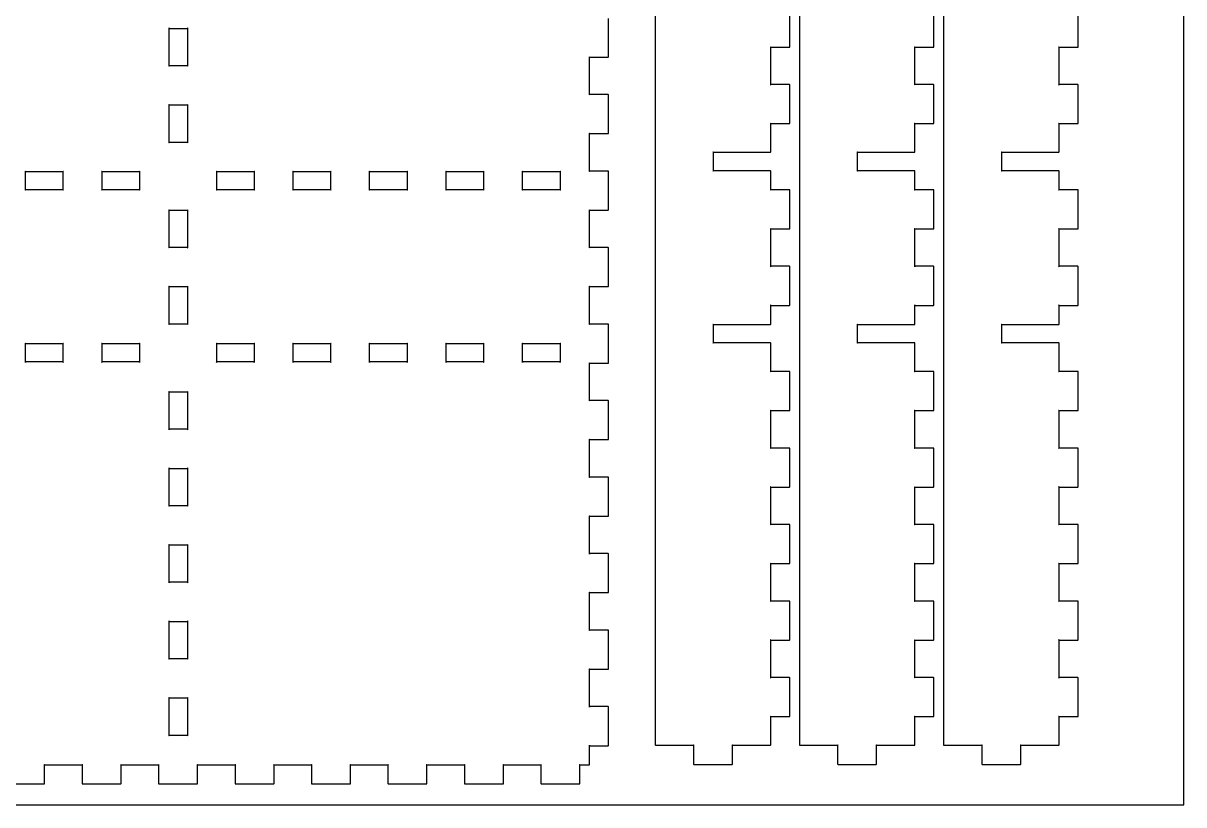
# Model space of a CAD drawing. Extents: x -52 to 1200, y -400 to 594.
# Drawn here: x 244.6 to 548.1, y 194.4 to 398.7 of the extents above; entities that cross this region are included whole.
import ezdxf

# ---------------------------------------------------------------- set-up
doc = ezdxf.new("R2010")
doc.units = 0
doc.layers.add('decoupe1', color=7, linetype='CONTINUOUS', lineweight=25, true_color=0x000000)
doc.layers.add('repere_echelle', color=3, linetype='CONTINUOUS', lineweight=25, true_color=0x00ff00)

msp = doc.modelspace()

# ---------------------------------------------------------------- linework, layer by layer
at = {"layer": 'decoupe1', "color": 7, "true_color": 0xffffff}
for points in [[(409.9, 470.1), (409.9, 470.1), (409.9, 210.1)], [(447.6, 470.1), (447.6, 470.1), (447.6, 210.1)], [(485.3, 470.1), (485.3, 470.1), (485.3, 210.1)], [(445.1, 392.6), (445.1, 402.6)], [(482.8, 392.6), (482.8, 402.6)], [(520.5, 392.6), (520.5, 402.6)], [(397.7, 390), (397.7, 400)], [(440, 392.5), (445, 392.5)], [(440.1, 382.6), (440.1, 392.6)], [(477.7, 392.5), (482.7, 392.5)], [(477.8, 382.6), (477.8, 392.6)], [(515.4, 392.5), (520.4, 392.5)], [(515.5, 382.6), (515.5, 392.6)], [(392.6, 389.9), (397.6, 389.9)], [(392.7, 380), (392.7, 390)], [(445, 382.7), (440, 382.7)], [(445.1, 372.6), (445.1, 382.6)], [(482.7, 382.7), (477.7, 382.7)], [(482.8, 372.6), (482.8, 382.6)], [(520.4, 382.7), (515.4, 382.7)], [(520.5, 372.6), (520.5, 382.6)], [(397.6, 380.1), (392.6, 380.1)], [(397.7, 370), (397.7, 380)], [(440, 372.5), (445, 372.5)], [(440.1, 365.1), (440.1, 372.6)], [(477.7, 372.5), (482.7, 372.5)], [(477.8, 365.1), (477.8, 372.6)], [(515.4, 372.5), (520.4, 372.5)], [(515.5, 365.1), (515.5, 372.6)], [(392.6, 369.9), (397.6, 369.9)], [(392.7, 360), (392.7, 370)], [(425, 365), (440, 365)], [(425.1, 360.1), (425.1, 365.1)], [(462.7, 365), (477.7, 365)], [(462.8, 360.1), (462.8, 365.1)], [(500.4, 365), (515.4, 365)], [(500.5, 360.1), (500.5, 365.1)], [(397.6, 360.1), (392.6, 360.1)], [(397.7, 350), (397.7, 360)], [(440, 360.2), (425, 360.2)], [(440.1, 355.1), (440.1, 360.1)], [(477.7, 360.2), (462.7, 360.2)], [(477.8, 355.1), (477.8, 360.1)], [(515.4, 360.2), (500.4, 360.2)], [(515.5, 355.1), (515.5, 360.1)], [(445, 355.2), (440, 355.2)], [(482.7, 355.2), (477.7, 355.2)], [(520.4, 355.2), (515.4, 355.2)], [(445.1, 345.1), (445.1, 355.1)], [(482.8, 345.1), (482.8, 355.1)], [(520.5, 345.1), (520.5, 355.1)], [(392.6, 349.9), (397.6, 349.9)], [(392.7, 340), (392.7, 350)], [(440, 345), (445, 345)], [(440.1, 335.1), (440.1, 345.1)], [(477.7, 345), (482.7, 345)], [(477.8, 335.1), (477.8, 345.1)], [(515.4, 345), (520.4, 345)], [(515.5, 335.1), (515.5, 345.1)], [(397.6, 340.1), (392.6, 340.1)], [(397.7, 330), (397.7, 340)], [(445, 335.2), (440, 335.2)], [(445.1, 325.1), (445.1, 335.1)], [(482.7, 335.2), (477.7, 335.2)], [(482.8, 325.1), (482.8, 335.1)], [(520.4, 335.2), (515.4, 335.2)], [(520.5, 325.1), (520.5, 335.1)], [(392.6, 329.9), (397.6, 329.9)], [(392.7, 320), (392.7, 330)], [(440, 325), (445, 325)], [(440.1, 320.1), (440.1, 325.1)], [(477.7, 325), (482.7, 325)], [(477.8, 320.1), (477.8, 325.1)], [(515.4, 325), (520.4, 325)], [(515.5, 320.1), (515.5, 325.1)], [(397.6, 320.1), (392.6, 320.1)], [(397.7, 310), (397.7, 320)], [(425, 320), (440, 320)], [(425.1, 315.1), (425.1, 320.1)], [(462.7, 320), (477.7, 320)], [(462.8, 315.1), (462.8, 320.1)], [(500.4, 320), (515.4, 320)], [(500.5, 315.1), (500.5, 320.1)], [(440, 315.2), (425, 315.2)], [(440.1, 307.6), (440.1, 315.1)], [(477.7, 315.2), (462.7, 315.2)], [(477.8, 307.6), (477.8, 315.1)], [(515.4, 315.2), (500.4, 315.2)], [(515.5, 307.6), (515.5, 315.1)], [(392.6, 309.9), (397.6, 309.9)], [(392.7, 300), (392.7, 310)], [(445, 307.7), (440, 307.7)], [(445.1, 297.6), (445.1, 307.6)], [(482.7, 307.7), (477.7, 307.7)], [(482.8, 297.6), (482.8, 307.6)], [(520.4, 307.7), (515.4, 307.7)], [(520.5, 297.6), (520.5, 307.6)], [(397.6, 300.1), (392.6, 300.1)], [(397.7, 290), (397.7, 300)], [(440, 297.5), (445, 297.5)], [(440.1, 287.6), (440.1, 297.6)], [(477.7, 297.5), (482.7, 297.5)], [(477.8, 287.6), (477.8, 297.6)], [(515.4, 297.5), (520.4, 297.5)], [(515.5, 287.6), (515.5, 297.6)], [(392.6, 289.9), (397.6, 289.9)], [(392.7, 280), (392.7, 290)], [(445, 287.7), (440, 287.7)], [(445.1, 277.6), (445.1, 287.6)], [(482.7, 287.7), (477.7, 287.7)], [(482.8, 277.6), (482.8, 287.6)], [(520.4, 287.7), (515.4, 287.7)], [(520.5, 277.6), (520.5, 287.6)], [(397.6, 280.1), (392.6, 280.1)], [(397.7, 270), (397.7, 280)], [(440, 277.5), (445, 277.5)], [(440.1, 267.6), (440.1, 277.6)], [(477.7, 277.5), (482.7, 277.5)], [(477.8, 267.6), (477.8, 277.6)], [(515.4, 277.5), (520.4, 277.5)], [(515.5, 267.6), (515.5, 277.6)], [(392.6, 269.9), (397.6, 269.9)], [(392.7, 260), (392.7, 270)], [(445, 267.7), (440, 267.7)], [(445.1, 257.6), (445.1, 267.6)], [(482.7, 267.7), (477.7, 267.7)], [(482.8, 257.6), (482.8, 267.6)], [(520.4, 267.7), (515.4, 267.7)], [(520.5, 257.6), (520.5, 267.6)], [(397.6, 260.1), (392.6, 260.1)], [(397.7, 250), (397.7, 260)], [(440, 257.5), (445, 257.5)], [(440.1, 247.6), (440.1, 257.6)], [(477.7, 257.5), (482.7, 257.5)], [(477.8, 247.6), (477.8, 257.6)], [(515.4, 257.5), (520.4, 257.5)], [(515.5, 247.6), (515.5, 257.6)], [(392.6, 249.9), (397.6, 249.9)], [(392.7, 240), (392.7, 250)], [(445, 247.7), (440, 247.7)], [(445.1, 237.6), (445.1, 247.6)], [(482.7, 247.7), (477.7, 247.7)], [(482.8, 237.6), (482.8, 247.6)], [(520.4, 247.7), (515.4, 247.7)], [(520.5, 237.6), (520.5, 247.6)], [(397.6, 240.1), (392.6, 240.1)], [(397.7, 230), (397.7, 240)], [(440, 237.5), (445, 237.5)], [(440.1, 227.6), (440.1, 237.6)], [(477.7, 237.5), (482.7, 237.5)], [(477.8, 227.6), (477.8, 237.6)], [(515.4, 237.5), (520.4, 237.5)], [(515.5, 227.6), (515.5, 237.6)], [(392.6, 229.9), (397.6, 229.9)], [(392.7, 220), (392.7, 230)], [(445, 227.7), (440, 227.7)], [(482.7, 227.7), (477.7, 227.7)], [(520.4, 227.7), (515.4, 227.7)], [(445.1, 217.6), (445.1, 227.6)], [(482.8, 217.6), (482.8, 227.6)], [(520.5, 217.6), (520.5, 227.6)], [(397.6, 220.1), (392.6, 220.1)], [(397.7, 210), (397.7, 220)], [(440, 217.5), (445, 217.5)], [(440.1, 210.1), (440.1, 217.6)], [(477.7, 217.5), (482.7, 217.5)], [(477.8, 210.1), (477.8, 217.6)], [(515.4, 217.5), (520.4, 217.5)], [(515.5, 210.1), (515.5, 217.6)], [(392.6, 209.9), (397.6, 209.9)], [(392.7, 205), (392.7, 210)], [(410, 210), (410, 210), (420, 210)], [(419.9, 210.1), (419.9, 205.1)], [(430, 210), (440, 210)], [(430.1, 205.1), (430.1, 210.1)], [(447.7, 210), (447.7, 210), (457.7, 210)], [(457.6, 210.1), (457.6, 205.1)], [(467.7, 210), (477.7, 210)], [(467.8, 205.1), (467.8, 210.1)], [(485.4, 210), (485.4, 210), (495.4, 210)], [(495.3, 210.1), (495.3, 205.1)], [(505.4, 210), (515.4, 210)], [(505.5, 205.1), (505.5, 210.1)], [(250.1, 204.9), (260.1, 204.9)], [(250.2, 200), (250.2, 205)], [(260, 205), (260, 200)], [(270.1, 204.9), (280.1, 204.9)], [(270.2, 200), (270.2, 205)], [(280, 205), (280, 200)], [(290.1, 204.9), (300.1, 204.9)], [(290.2, 200), (290.2, 205)], [(300, 205), (300, 200)], [(310.1, 204.9), (320.1, 204.9)], [(310.2, 200), (310.2, 205)], [(320, 205), (320, 200)], [(330.1, 204.9), (340.1, 204.9)], [(330.2, 200), (330.2, 205)], [(340, 205), (340, 200)], [(350.1, 204.9), (360.1, 204.9)], [(350.2, 200), (350.2, 205)], [(360, 205), (360, 200)], [(370.1, 204.9), (380.1, 204.9)], [(370.2, 200), (370.2, 205)], [(380, 205), (380, 200)], [(390.1, 204.9), (392.6, 204.9)], [(390.2, 200), (390.2, 205)], [(420, 205), (430, 205)], [(457.7, 205), (467.7, 205)], [(495.4, 205), (505.4, 205)], [(240.1, 199.9), (250.1, 199.9)], [(260.1, 199.9), (270.1, 199.9)], [(280.1, 199.9), (290.1, 199.9)], [(300.1, 199.9), (310.1, 199.9)], [(320.1, 199.9), (330.1, 199.9)], [(340.1, 199.9), (350.1, 199.9)], [(360.1, 199.9), (370.1, 199.9)], [(380.1, 199.9), (390.1, 199.9)]]:
    msp.add_lwpolyline(points, dxfattribs=at)
at = {"layer": 'decoupe1', "color": 5, "true_color": 0x0000ff}
for points in [[(282.7, 397.39), (287.7, 397.39)], [(282.8, 387.5), (282.8, 397.5)], [(287.6, 397.5), (287.6, 387.5)], [(287.7, 387.6), (282.7, 387.6)], [(282.7, 377.39), (287.7, 377.39)], [(282.8, 367.5), (282.8, 377.5)], [(287.6, 377.5), (287.6, 367.5)], [(287.7, 367.6), (282.7, 367.6)], [(245.11, 360), (255.11, 360)], [(245.21, 355.1), (245.21, 360.1)], [(255, 360.1), (255, 355.1)], [(265.11, 360), (275.11, 360)], [(265.21, 355.1), (265.21, 360.1)], [(275, 360.1), (275, 355.1)], [(295.11, 360), (305.11, 360)], [(295.21, 355.1), (295.21, 360.1)], [(305, 360.1), (305, 355.1)], [(315.11, 360), (325.11, 360)], [(315.21, 355.1), (315.21, 360.1)], [(325, 360.1), (325, 355.1)], [(335.11, 360), (345.11, 360)], [(335.21, 355.1), (335.21, 360.1)], [(345, 360.1), (345, 355.1)], [(355.11, 360), (365.11, 360)], [(355.21, 355.1), (355.21, 360.1)], [(365, 360.1), (365, 355.1)], [(375.11, 360), (385.11, 360)], [(375.21, 355.1), (375.21, 360.1)], [(385, 360.1), (385, 355.1)], [(255.11, 355.2), (245.11, 355.2)], [(275.11, 355.2), (265.11, 355.2)], [(305.11, 355.2), (295.11, 355.2)], [(325.11, 355.2), (315.11, 355.2)], [(345.11, 355.2), (335.11, 355.2)], [(365.11, 355.2), (355.11, 355.2)], [(385.11, 355.2), (375.11, 355.2)], [(282.7, 349.89), (287.7, 349.89)], [(282.8, 340), (282.8, 350)], [(287.6, 350), (287.6, 340)], [(287.7, 340.1), (282.7, 340.1)], [(282.7, 329.89), (287.7, 329.89)], [(282.8, 320), (282.8, 330)], [(287.6, 330), (287.6, 320)], [(287.7, 320.1), (282.7, 320.1)], [(245.11, 315), (255.11, 315)], [(245.21, 310.1), (245.21, 315.1)], [(255, 315.1), (255, 310.1)], [(265.11, 315), (275.11, 315)], [(265.21, 310.1), (265.21, 315.1)], [(275, 315.1), (275, 310.1)], [(295.11, 315), (305.11, 315)], [(295.21, 310.1), (295.21, 315.1)], [(305, 315.1), (305, 310.1)], [(315.11, 315), (325.11, 315)], [(315.21, 310.1), (315.21, 315.1)], [(325, 315.1), (325, 310.1)], [(335.11, 315), (345.11, 315)], [(335.21, 310.1), (335.21, 315.1)], [(345, 315.1), (345, 310.1)], [(355.11, 315), (365.11, 315)], [(355.21, 310.1), (355.21, 315.1)], [(365, 315.1), (365, 310.1)], [(375.11, 315), (385.11, 315)], [(375.21, 310.1), (375.21, 315.1)], [(385, 315.1), (385, 310.1)], [(255.11, 310.2), (245.11, 310.2)], [(275.11, 310.2), (265.11, 310.2)], [(305.11, 310.2), (295.11, 310.2)], [(325.11, 310.2), (315.11, 310.2)], [(345.11, 310.2), (335.11, 310.2)], [(365.11, 310.2), (355.11, 310.2)], [(385.11, 310.2), (375.11, 310.2)], [(282.7, 302.39), (287.7, 302.39)], [(282.8, 292.5), (282.8, 302.5)], [(287.6, 302.5), (287.6, 292.5)], [(287.7, 292.6), (282.7, 292.6)], [(282.7, 282.39), (287.7, 282.39)], [(282.8, 272.5), (282.8, 282.5)], [(287.6, 282.5), (287.6, 272.5)], [(287.7, 272.6), (282.7, 272.6)], [(282.7, 262.39), (287.7, 262.39)], [(282.8, 252.5), (282.8, 262.5)], [(287.6, 262.5), (287.6, 252.5)], [(287.7, 252.6), (282.7, 252.6)], [(282.7, 242.39), (287.7, 242.39)], [(282.8, 232.5), (282.8, 242.5)], [(287.6, 242.5), (287.6, 232.5)], [(287.7, 232.6), (282.7, 232.6)], [(282.7, 222.39), (287.7, 222.39)], [(282.8, 212.5), (282.8, 222.5)], [(287.6, 222.5), (287.6, 212.5)], [(287.7, 212.6), (282.7, 212.6)]]:
    msp.add_lwpolyline(points, dxfattribs=at)
for points in [[(282.8, 397.5), (282.8, 397.44), (282.76, 397.39), (282.7, 397.39)], [(287.7, 397.39), (287.64, 397.39), (287.6, 397.44), (287.6, 397.5)], [(282.7, 387.6), (282.75, 387.6), (282.8, 387.55), (282.8, 387.5)], [(287.6, 387.5), (287.6, 387.55), (287.64, 387.6), (287.7, 387.6)], [(282.8, 377.5), (282.8, 377.44), (282.76, 377.39), (282.7, 377.39)], [(287.7, 377.39), (287.64, 377.39), (287.6, 377.44), (287.6, 377.5)], [(282.7, 367.6), (282.75, 367.6), (282.8, 367.55), (282.8, 367.5)], [(287.6, 367.5), (287.6, 367.55), (287.64, 367.6), (287.7, 367.6)], [(245.21, 360.1), (245.21, 360.05), (245.16, 360), (245.11, 360)], [(255.1, 360), (255.05, 360), (255, 360.04), (255, 360.1)], [(265.21, 360.1), (265.21, 360.05), (265.16, 360), (265.11, 360)], [(275.1, 360), (275.05, 360), (275, 360.04), (275, 360.1)], [(295.21, 360.1), (295.21, 360.05), (295.16, 360), (295.11, 360)], [(305.1, 360), (305.05, 360), (305, 360.04), (305, 360.1)], [(315.21, 360.1), (315.21, 360.05), (315.16, 360), (315.11, 360)], [(325.1, 360), (325.05, 360), (325, 360.04), (325, 360.1)], [(335.21, 360.1), (335.21, 360.05), (335.16, 360), (335.11, 360)], [(345.1, 360), (345.05, 360), (345, 360.04), (345, 360.1)], [(355.21, 360.1), (355.21, 360.05), (355.16, 360), (355.11, 360)], [(365.1, 360), (365.05, 360), (365, 360.04), (365, 360.1)], [(375.21, 360.1), (375.21, 360.05), (375.16, 360), (375.11, 360)], [(385.1, 360), (385.05, 360), (385, 360.04), (385, 360.1)], [(245.11, 355.2), (245.16, 355.2), (245.21, 355.16), (245.21, 355.1)], [(255, 355.1), (255, 355.16), (255.05, 355.2), (255.11, 355.2)], [(265.11, 355.2), (265.16, 355.2), (265.21, 355.16), (265.21, 355.1)], [(275, 355.1), (275, 355.16), (275.05, 355.2), (275.11, 355.2)], [(295.11, 355.2), (295.16, 355.2), (295.21, 355.16), (295.21, 355.1)], [(305, 355.1), (305, 355.16), (305.05, 355.2), (305.11, 355.2)], [(315.11, 355.2), (315.16, 355.2), (315.21, 355.16), (315.21, 355.1)], [(325, 355.1), (325, 355.16), (325.05, 355.2), (325.11, 355.2)], [(335.11, 355.2), (335.16, 355.2), (335.21, 355.16), (335.21, 355.1)], [(345, 355.1), (345, 355.16), (345.05, 355.2), (345.11, 355.2)], [(355.11, 355.2), (355.16, 355.2), (355.21, 355.16), (355.21, 355.1)], [(365, 355.1), (365, 355.16), (365.05, 355.2), (365.11, 355.2)], [(375.11, 355.2), (375.16, 355.2), (375.21, 355.16), (375.21, 355.1)], [(385, 355.1), (385, 355.16), (385.05, 355.2), (385.11, 355.2)], [(282.8, 350), (282.8, 349.94), (282.76, 349.89), (282.7, 349.89)], [(287.7, 349.89), (287.64, 349.89), (287.6, 349.94), (287.6, 350)], [(282.7, 340.1), (282.75, 340.1), (282.8, 340.05), (282.8, 340)], [(287.6, 340), (287.6, 340.05), (287.64, 340.1), (287.7, 340.1)], [(282.8, 330), (282.8, 329.94), (282.76, 329.89), (282.7, 329.89)], [(287.7, 329.89), (287.64, 329.89), (287.6, 329.94), (287.6, 330)], [(282.7, 320.1), (282.75, 320.1), (282.8, 320.05), (282.8, 320)], [(287.6, 320), (287.6, 320.05), (287.64, 320.1), (287.7, 320.1)], [(245.21, 315.1), (245.21, 315.05), (245.16, 315), (245.11, 315)], [(255.1, 315), (255.05, 315), (255, 315.04), (255, 315.1)], [(265.21, 315.1), (265.21, 315.05), (265.16, 315), (265.11, 315)], [(275.1, 315), (275.05, 315), (275, 315.04), (275, 315.1)], [(295.21, 315.1), (295.21, 315.05), (295.16, 315), (295.11, 315)], [(305.1, 315), (305.05, 315), (305, 315.04), (305, 315.1)], [(315.21, 315.1), (315.21, 315.05), (315.16, 315), (315.11, 315)], [(325.1, 315), (325.05, 315), (325, 315.04), (325, 315.1)], [(335.21, 315.1), (335.21, 315.05), (335.16, 315), (335.11, 315)], [(345.1, 315), (345.05, 315), (345, 315.04), (345, 315.1)], [(355.21, 315.1), (355.21, 315.05), (355.16, 315), (355.11, 315)], [(365.1, 315), (365.05, 315), (365, 315.04), (365, 315.1)], [(375.21, 315.1), (375.21, 315.05), (375.16, 315), (375.11, 315)], [(385.1, 315), (385.05, 315), (385, 315.04), (385, 315.1)], [(245.11, 310.2), (245.16, 310.2), (245.21, 310.16), (245.21, 310.1)], [(255, 310.1), (255, 310.16), (255.05, 310.2), (255.11, 310.2)], [(265.11, 310.2), (265.16, 310.2), (265.21, 310.16), (265.21, 310.1)], [(275, 310.1), (275, 310.16), (275.05, 310.2), (275.11, 310.2)], [(295.11, 310.2), (295.16, 310.2), (295.21, 310.16), (295.21, 310.1)], [(305, 310.1), (305, 310.16), (305.05, 310.2), (305.11, 310.2)], [(315.11, 310.2), (315.16, 310.2), (315.21, 310.16), (315.21, 310.1)], [(325, 310.1), (325, 310.16), (325.05, 310.2), (325.11, 310.2)], [(335.11, 310.2), (335.16, 310.2), (335.21, 310.16), (335.21, 310.1)], [(345, 310.1), (345, 310.16), (345.05, 310.2), (345.11, 310.2)], [(355.11, 310.2), (355.16, 310.2), (355.21, 310.16), (355.21, 310.1)], [(365, 310.1), (365, 310.16), (365.05, 310.2), (365.11, 310.2)], [(375.11, 310.2), (375.16, 310.2), (375.21, 310.16), (375.21, 310.1)], [(385, 310.1), (385, 310.16), (385.05, 310.2), (385.11, 310.2)], [(282.8, 302.5), (282.8, 302.44), (282.76, 302.39), (282.7, 302.39)], [(287.7, 302.39), (287.64, 302.39), (287.6, 302.44), (287.6, 302.5)], [(282.7, 292.6), (282.75, 292.6), (282.8, 292.55), (282.8, 292.5)], [(287.6, 292.5), (287.6, 292.55), (287.64, 292.6), (287.7, 292.6)], [(282.8, 282.5), (282.8, 282.44), (282.76, 282.39), (282.7, 282.39)], [(287.7, 282.39), (287.64, 282.39), (287.6, 282.44), (287.6, 282.5)], [(282.7, 272.6), (282.75, 272.6), (282.8, 272.55), (282.8, 272.5)], [(287.6, 272.5), (287.6, 272.55), (287.64, 272.6), (287.7, 272.6)], [(282.8, 262.5), (282.8, 262.44), (282.76, 262.39), (282.7, 262.39)], [(287.7, 262.39), (287.64, 262.39), (287.6, 262.44), (287.6, 262.5)], [(282.7, 252.6), (282.75, 252.6), (282.8, 252.55), (282.8, 252.5)], [(287.6, 252.5), (287.6, 252.55), (287.64, 252.6), (287.7, 252.6)], [(282.8, 242.5), (282.8, 242.44), (282.76, 242.39), (282.7, 242.39)], [(287.7, 242.39), (287.64, 242.39), (287.6, 242.44), (287.6, 242.5)], [(282.7, 232.6), (282.75, 232.6), (282.8, 232.55), (282.8, 232.5)], [(287.6, 232.5), (287.6, 232.55), (287.64, 232.6), (287.7, 232.6)], [(282.8, 222.5), (282.8, 222.44), (282.76, 222.39), (282.7, 222.39)], [(287.7, 222.39), (287.64, 222.39), (287.6, 222.44), (287.6, 222.5)], [(282.7, 212.6), (282.75, 212.6), (282.8, 212.55), (282.8, 212.5)], [(287.6, 212.5), (287.6, 212.55), (287.64, 212.6), (287.7, 212.6)]]:
    msp.add_open_spline(points, degree=3, dxfattribs=at)
at = {"layer": 'decoupe1', "color": 7, "true_color": 0xffffff}
for points in [[(440.1, 392.6), (440.1, 392.55), (440.06, 392.5), (440, 392.5)], [(445, 392.5), (445.05, 392.5), (445.1, 392.54), (445.1, 392.6)], [(477.8, 392.6), (477.8, 392.55), (477.76, 392.5), (477.7, 392.5)], [(482.7, 392.5), (482.76, 392.5), (482.8, 392.54), (482.8, 392.6)], [(515.5, 392.6), (515.5, 392.55), (515.46, 392.5), (515.4, 392.5)], [(520.4, 392.5), (520.46, 392.5), (520.5, 392.54), (520.5, 392.6)], [(392.7, 390), (392.7, 389.95), (392.66, 389.9), (392.6, 389.9)], [(397.6, 389.9), (397.66, 389.9), (397.7, 389.94), (397.7, 390)], [(440, 382.7), (440.05, 382.7), (440.1, 382.66), (440.1, 382.6)], [(445.1, 382.6), (445.1, 382.66), (445.06, 382.7), (445, 382.7)], [(477.7, 382.7), (477.76, 382.7), (477.8, 382.66), (477.8, 382.6)], [(482.8, 382.6), (482.8, 382.66), (482.76, 382.7), (482.7, 382.7)], [(515.4, 382.7), (515.46, 382.7), (515.5, 382.66), (515.5, 382.6)], [(520.5, 382.6), (520.5, 382.66), (520.46, 382.7), (520.4, 382.7)], [(392.6, 380.1), (392.66, 380.1), (392.7, 380.06), (392.7, 380)], [(397.7, 380), (397.7, 380.05), (397.66, 380.1), (397.6, 380.1)], [(440.1, 372.6), (440.1, 372.55), (440.06, 372.5), (440, 372.5)], [(445, 372.5), (445.05, 372.5), (445.1, 372.54), (445.1, 372.6)], [(477.8, 372.6), (477.8, 372.55), (477.76, 372.5), (477.7, 372.5)], [(482.7, 372.5), (482.76, 372.5), (482.8, 372.54), (482.8, 372.6)], [(515.5, 372.6), (515.5, 372.55), (515.46, 372.5), (515.4, 372.5)], [(520.4, 372.5), (520.46, 372.5), (520.5, 372.54), (520.5, 372.6)], [(392.7, 370), (392.7, 369.95), (392.66, 369.9), (392.6, 369.9)], [(397.6, 369.9), (397.66, 369.9), (397.7, 369.94), (397.7, 370)], [(425.1, 365.1), (425.1, 365.05), (425.06, 365), (425, 365)], [(440, 365), (440.05, 365), (440.1, 365.04), (440.1, 365.1)], [(462.8, 365.1), (462.8, 365.05), (462.76, 365), (462.7, 365)], [(477.7, 365), (477.76, 365), (477.8, 365.04), (477.8, 365.1)], [(500.5, 365.1), (500.5, 365.05), (500.46, 365), (500.4, 365)], [(515.4, 365), (515.46, 365), (515.5, 365.04), (515.5, 365.1)], [(392.6, 360.1), (392.66, 360.1), (392.7, 360.06), (392.7, 360)], [(397.7, 360), (397.7, 360.05), (397.66, 360.1), (397.6, 360.1)], [(425, 360.2), (425.05, 360.2), (425.1, 360.16), (425.1, 360.1)], [(440.1, 360.1), (440.1, 360.16), (440.06, 360.2), (440, 360.2)], [(462.7, 360.2), (462.76, 360.2), (462.8, 360.16), (462.8, 360.1)], [(477.8, 360.1), (477.8, 360.16), (477.76, 360.2), (477.7, 360.2)], [(500.4, 360.2), (500.46, 360.2), (500.5, 360.16), (500.5, 360.1)], [(515.5, 360.1), (515.5, 360.16), (515.46, 360.2), (515.4, 360.2)], [(440, 355.2), (440.05, 355.2), (440.1, 355.16), (440.1, 355.1)], [(445.1, 355.1), (445.1, 355.16), (445.06, 355.2), (445, 355.2)], [(477.7, 355.2), (477.76, 355.2), (477.8, 355.16), (477.8, 355.1)], [(482.8, 355.1), (482.8, 355.16), (482.76, 355.2), (482.7, 355.2)], [(515.4, 355.2), (515.46, 355.2), (515.5, 355.16), (515.5, 355.1)], [(520.5, 355.1), (520.5, 355.16), (520.46, 355.2), (520.4, 355.2)], [(392.7, 350), (392.7, 349.95), (392.66, 349.9), (392.6, 349.9)], [(397.6, 349.9), (397.66, 349.9), (397.7, 349.94), (397.7, 350)], [(440.1, 345.1), (440.1, 345.05), (440.06, 345), (440, 345)], [(445, 345), (445.05, 345), (445.1, 345.04), (445.1, 345.1)], [(477.8, 345.1), (477.8, 345.05), (477.76, 345), (477.7, 345)], [(482.7, 345), (482.76, 345), (482.8, 345.04), (482.8, 345.1)], [(515.5, 345.1), (515.5, 345.05), (515.46, 345), (515.4, 345)], [(520.4, 345), (520.46, 345), (520.5, 345.04), (520.5, 345.1)], [(392.6, 340.1), (392.66, 340.1), (392.7, 340.06), (392.7, 340)], [(397.7, 340), (397.7, 340.05), (397.66, 340.1), (397.6, 340.1)], [(440, 335.2), (440.05, 335.2), (440.1, 335.16), (440.1, 335.1)], [(445.1, 335.1), (445.1, 335.16), (445.06, 335.2), (445, 335.2)], [(477.7, 335.2), (477.76, 335.2), (477.8, 335.16), (477.8, 335.1)], [(482.8, 335.1), (482.8, 335.16), (482.76, 335.2), (482.7, 335.2)], [(515.4, 335.2), (515.46, 335.2), (515.5, 335.16), (515.5, 335.1)], [(520.5, 335.1), (520.5, 335.16), (520.46, 335.2), (520.4, 335.2)], [(392.7, 330), (392.7, 329.95), (392.66, 329.9), (392.6, 329.9)], [(397.6, 329.9), (397.66, 329.9), (397.7, 329.94), (397.7, 330)], [(440.1, 325.1), (440.1, 325.05), (440.06, 325), (440, 325)], [(445, 325), (445.05, 325), (445.1, 325.04), (445.1, 325.1)], [(477.8, 325.1), (477.8, 325.05), (477.76, 325), (477.7, 325)], [(482.7, 325), (482.76, 325), (482.8, 325.04), (482.8, 325.1)], [(515.5, 325.1), (515.5, 325.05), (515.46, 325), (515.4, 325)], [(520.4, 325), (520.46, 325), (520.5, 325.04), (520.5, 325.1)], [(392.6, 320.1), (392.66, 320.1), (392.7, 320.06), (392.7, 320)], [(397.7, 320), (397.7, 320.05), (397.66, 320.1), (397.6, 320.1)], [(425.1, 320.1), (425.1, 320.05), (425.06, 320), (425, 320)], [(440, 320), (440.05, 320), (440.1, 320.04), (440.1, 320.1)], [(462.8, 320.1), (462.8, 320.05), (462.76, 320), (462.7, 320)], [(477.7, 320), (477.76, 320), (477.8, 320.04), (477.8, 320.1)], [(500.5, 320.1), (500.5, 320.05), (500.46, 320), (500.4, 320)], [(515.4, 320), (515.46, 320), (515.5, 320.04), (515.5, 320.1)], [(425, 315.2), (425.05, 315.2), (425.1, 315.16), (425.1, 315.1)], [(440.1, 315.1), (440.1, 315.16), (440.06, 315.2), (440, 315.2)], [(462.7, 315.2), (462.76, 315.2), (462.8, 315.16), (462.8, 315.1)], [(477.8, 315.1), (477.8, 315.16), (477.76, 315.2), (477.7, 315.2)], [(500.4, 315.2), (500.46, 315.2), (500.5, 315.16), (500.5, 315.1)], [(515.5, 315.1), (515.5, 315.16), (515.46, 315.2), (515.4, 315.2)], [(392.7, 310), (392.7, 309.95), (392.66, 309.9), (392.6, 309.9)], [(397.6, 309.9), (397.66, 309.9), (397.7, 309.94), (397.7, 310)], [(440, 307.7), (440.05, 307.7), (440.1, 307.66), (440.1, 307.6)], [(445.1, 307.6), (445.1, 307.66), (445.06, 307.7), (445, 307.7)], [(477.7, 307.7), (477.76, 307.7), (477.8, 307.66), (477.8, 307.6)], [(482.8, 307.6), (482.8, 307.66), (482.76, 307.7), (482.7, 307.7)], [(515.4, 307.7), (515.46, 307.7), (515.5, 307.66), (515.5, 307.6)], [(520.5, 307.6), (520.5, 307.66), (520.46, 307.7), (520.4, 307.7)], [(392.6, 300.1), (392.66, 300.1), (392.7, 300.06), (392.7, 300)], [(397.7, 300), (397.7, 300.05), (397.66, 300.1), (397.6, 300.1)], [(440.1, 297.6), (440.1, 297.55), (440.06, 297.5), (440, 297.5)], [(445, 297.5), (445.05, 297.5), (445.1, 297.54), (445.1, 297.6)], [(477.8, 297.6), (477.8, 297.55), (477.76, 297.5), (477.7, 297.5)], [(482.7, 297.5), (482.76, 297.5), (482.8, 297.54), (482.8, 297.6)], [(515.5, 297.6), (515.5, 297.55), (515.46, 297.5), (515.4, 297.5)], [(520.4, 297.5), (520.46, 297.5), (520.5, 297.54), (520.5, 297.6)], [(392.7, 290), (392.7, 289.95), (392.66, 289.9), (392.6, 289.9)], [(397.6, 289.9), (397.66, 289.9), (397.7, 289.94), (397.7, 290)], [(440, 287.7), (440.05, 287.7), (440.1, 287.66), (440.1, 287.6)], [(445.1, 287.6), (445.1, 287.66), (445.06, 287.7), (445, 287.7)], [(477.7, 287.7), (477.76, 287.7), (477.8, 287.66), (477.8, 287.6)], [(482.8, 287.6), (482.8, 287.66), (482.76, 287.7), (482.7, 287.7)], [(515.4, 287.7), (515.46, 287.7), (515.5, 287.66), (515.5, 287.6)], [(520.5, 287.6), (520.5, 287.66), (520.46, 287.7), (520.4, 287.7)], [(392.6, 280.1), (392.66, 280.1), (392.7, 280.06), (392.7, 280)], [(397.7, 280), (397.7, 280.05), (397.66, 280.1), (397.6, 280.1)], [(440.1, 277.6), (440.1, 277.55), (440.06, 277.5), (440, 277.5)], [(445, 277.5), (445.05, 277.5), (445.1, 277.54), (445.1, 277.6)], [(477.8, 277.6), (477.8, 277.55), (477.76, 277.5), (477.7, 277.5)], [(482.7, 277.5), (482.76, 277.5), (482.8, 277.54), (482.8, 277.6)], [(515.5, 277.6), (515.5, 277.55), (515.46, 277.5), (515.4, 277.5)], [(520.4, 277.5), (520.46, 277.5), (520.5, 277.54), (520.5, 277.6)], [(392.7, 270), (392.7, 269.95), (392.66, 269.9), (392.6, 269.9)], [(397.6, 269.9), (397.66, 269.9), (397.7, 269.94), (397.7, 270)], [(440, 267.7), (440.05, 267.7), (440.1, 267.66), (440.1, 267.6)], [(445.1, 267.6), (445.1, 267.66), (445.06, 267.7), (445, 267.7)], [(477.7, 267.7), (477.76, 267.7), (477.8, 267.66), (477.8, 267.6)], [(482.8, 267.6), (482.8, 267.66), (482.76, 267.7), (482.7, 267.7)], [(515.4, 267.7), (515.46, 267.7), (515.5, 267.66), (515.5, 267.6)], [(520.5, 267.6), (520.5, 267.66), (520.46, 267.7), (520.4, 267.7)], [(392.6, 260.1), (392.66, 260.1), (392.7, 260.06), (392.7, 260)], [(397.7, 260), (397.7, 260.05), (397.66, 260.1), (397.6, 260.1)], [(440.1, 257.6), (440.1, 257.55), (440.06, 257.5), (440, 257.5)], [(445, 257.5), (445.05, 257.5), (445.1, 257.54), (445.1, 257.6)], [(477.8, 257.6), (477.8, 257.55), (477.76, 257.5), (477.7, 257.5)], [(482.7, 257.5), (482.76, 257.5), (482.8, 257.54), (482.8, 257.6)], [(515.5, 257.6), (515.5, 257.55), (515.46, 257.5), (515.4, 257.5)], [(520.4, 257.5), (520.46, 257.5), (520.5, 257.54), (520.5, 257.6)], [(392.7, 250), (392.7, 249.95), (392.66, 249.9), (392.6, 249.9)], [(397.6, 249.9), (397.66, 249.9), (397.7, 249.94), (397.7, 250)], [(440, 247.7), (440.05, 247.7), (440.1, 247.66), (440.1, 247.6)], [(445.1, 247.6), (445.1, 247.66), (445.06, 247.7), (445, 247.7)], [(477.7, 247.7), (477.76, 247.7), (477.8, 247.66), (477.8, 247.6)], [(482.8, 247.6), (482.8, 247.66), (482.76, 247.7), (482.7, 247.7)], [(515.4, 247.7), (515.46, 247.7), (515.5, 247.66), (515.5, 247.6)], [(520.5, 247.6), (520.5, 247.66), (520.46, 247.7), (520.4, 247.7)], [(392.6, 240.1), (392.66, 240.1), (392.7, 240.06), (392.7, 240)], [(397.7, 240), (397.7, 240.05), (397.66, 240.1), (397.6, 240.1)], [(440.1, 237.6), (440.1, 237.55), (440.06, 237.5), (440, 237.5)], [(445, 237.5), (445.05, 237.5), (445.1, 237.54), (445.1, 237.6)], [(477.8, 237.6), (477.8, 237.55), (477.76, 237.5), (477.7, 237.5)], [(482.7, 237.5), (482.76, 237.5), (482.8, 237.54), (482.8, 237.6)], [(515.5, 237.6), (515.5, 237.55), (515.46, 237.5), (515.4, 237.5)], [(520.4, 237.5), (520.46, 237.5), (520.5, 237.54), (520.5, 237.6)], [(392.7, 230), (392.7, 229.95), (392.66, 229.9), (392.6, 229.9)], [(397.6, 229.9), (397.66, 229.9), (397.7, 229.94), (397.7, 230)], [(440, 227.7), (440.05, 227.7), (440.1, 227.66), (440.1, 227.6)], [(445.1, 227.6), (445.1, 227.66), (445.06, 227.7), (445, 227.7)], [(477.7, 227.7), (477.76, 227.7), (477.8, 227.66), (477.8, 227.6)], [(482.8, 227.6), (482.8, 227.66), (482.76, 227.7), (482.7, 227.7)], [(515.4, 227.7), (515.46, 227.7), (515.5, 227.66), (515.5, 227.6)], [(520.5, 227.6), (520.5, 227.66), (520.46, 227.7), (520.4, 227.7)], [(392.6, 220.1), (392.66, 220.1), (392.7, 220.06), (392.7, 220)], [(397.7, 220), (397.7, 220.05), (397.66, 220.1), (397.6, 220.1)], [(440.1, 217.6), (440.1, 217.55), (440.06, 217.5), (440, 217.5)], [(445, 217.5), (445.05, 217.5), (445.1, 217.54), (445.1, 217.6)], [(477.8, 217.6), (477.8, 217.55), (477.76, 217.5), (477.7, 217.5)], [(482.7, 217.5), (482.76, 217.5), (482.8, 217.54), (482.8, 217.6)], [(515.5, 217.6), (515.5, 217.55), (515.46, 217.5), (515.4, 217.5)], [(520.4, 217.5), (520.46, 217.5), (520.5, 217.54), (520.5, 217.6)], [(392.7, 210), (392.7, 209.95), (392.66, 209.9), (392.6, 209.9)], [(397.6, 209.9), (397.66, 209.9), (397.7, 209.94), (397.7, 210)], [(409.9, 210.1), (409.9, 210.05), (409.94, 210), (410, 210)], [(420, 210), (419.95, 210), (419.9, 210.04), (419.9, 210.1)], [(430.1, 210.1), (430.1, 210.05), (430.06, 210), (430, 210)], [(440, 210), (440.05, 210), (440.1, 210.04), (440.1, 210.1)], [(447.6, 210.1), (447.6, 210.05), (447.64, 210), (447.7, 210)], [(457.7, 210), (457.65, 210), (457.6, 210.04), (457.6, 210.1)], [(467.8, 210.1), (467.8, 210.05), (467.76, 210), (467.7, 210)], [(477.7, 210), (477.76, 210), (477.8, 210.04), (477.8, 210.1)], [(485.3, 210.1), (485.3, 210.05), (485.34, 210), (485.4, 210)], [(495.4, 210), (495.35, 210), (495.3, 210.04), (495.3, 210.1)], [(505.5, 210.1), (505.5, 210.05), (505.46, 210), (505.4, 210)], [(515.4, 210), (515.46, 210), (515.5, 210.04), (515.5, 210.1)], [(250.2, 205), (250.2, 204.95), (250.16, 204.9), (250.1, 204.9)], [(260.1, 204.9), (260.05, 204.9), (260, 204.94), (260, 205)], [(270.2, 205), (270.2, 204.95), (270.16, 204.9), (270.1, 204.9)], [(280.1, 204.9), (280.05, 204.9), (280, 204.94), (280, 205)], [(290.2, 205), (290.2, 204.95), (290.16, 204.9), (290.1, 204.9)], [(300.1, 204.9), (300.05, 204.9), (300, 204.94), (300, 205)], [(310.2, 205), (310.2, 204.95), (310.16, 204.9), (310.1, 204.9)], [(320.1, 204.9), (320.05, 204.9), (320, 204.94), (320, 205)], [(330.2, 205), (330.2, 204.95), (330.16, 204.9), (330.1, 204.9)], [(340.1, 204.9), (340.05, 204.9), (340, 204.94), (340, 205)], [(350.2, 205), (350.2, 204.95), (350.16, 204.9), (350.1, 204.9)], [(360.1, 204.9), (360.05, 204.9), (360, 204.94), (360, 205)], [(370.2, 205), (370.2, 204.95), (370.16, 204.9), (370.1, 204.9)], [(380.1, 204.9), (380.05, 204.9), (380, 204.94), (380, 205)], [(390.2, 205), (390.2, 204.95), (390.16, 204.9), (390.1, 204.9)], [(392.6, 204.9), (392.66, 204.9), (392.7, 204.94), (392.7, 205)], [(419.9, 205.1), (419.9, 205.05), (419.94, 205), (420, 205)], [(430, 205), (430.05, 205), (430.1, 205.04), (430.1, 205.1)], [(457.6, 205.1), (457.6, 205.05), (457.64, 205), (457.7, 205)], [(467.7, 205), (467.76, 205), (467.8, 205.04), (467.8, 205.1)], [(495.3, 205.1), (495.3, 205.05), (495.34, 205), (495.4, 205)], [(505.4, 205), (505.46, 205), (505.5, 205.04), (505.5, 205.1)], [(250.1, 199.9), (250.16, 199.9), (250.2, 199.94), (250.2, 200)], [(260, 200), (260, 199.95), (260.04, 199.9), (260.1, 199.9)], [(270.1, 199.9), (270.16, 199.9), (270.2, 199.94), (270.2, 200)], [(280, 200), (280, 199.95), (280.04, 199.9), (280.1, 199.9)], [(290.1, 199.9), (290.16, 199.9), (290.2, 199.94), (290.2, 200)], [(300, 200), (300, 199.95), (300.04, 199.9), (300.1, 199.9)], [(310.1, 199.9), (310.16, 199.9), (310.2, 199.94), (310.2, 200)], [(320, 200), (320, 199.95), (320.04, 199.9), (320.1, 199.9)], [(330.1, 199.9), (330.16, 199.9), (330.2, 199.94), (330.2, 200)], [(340, 200), (340, 199.95), (340.04, 199.9), (340.1, 199.9)], [(350.1, 199.9), (350.16, 199.9), (350.2, 199.94), (350.2, 200)], [(360, 200), (360, 199.95), (360.04, 199.9), (360.1, 199.9)], [(370.1, 199.9), (370.16, 199.9), (370.2, 199.94), (370.2, 200)], [(380, 200), (380, 199.95), (380.04, 199.9), (380.1, 199.9)], [(390.1, 199.9), (390.16, 199.9), (390.2, 199.94), (390.2, 200)]]:
    msp.add_open_spline(points, degree=3, dxfattribs=at)
at = {"layer": 'repere_echelle'}
for p, q in [((548.13, 194.45), (548.13, 594.45)), ((-51.87, 194.45), (548.13, 194.45))]:
    msp.add_line(p, q, dxfattribs=at)

doc.saveas('drawing.dxf')
